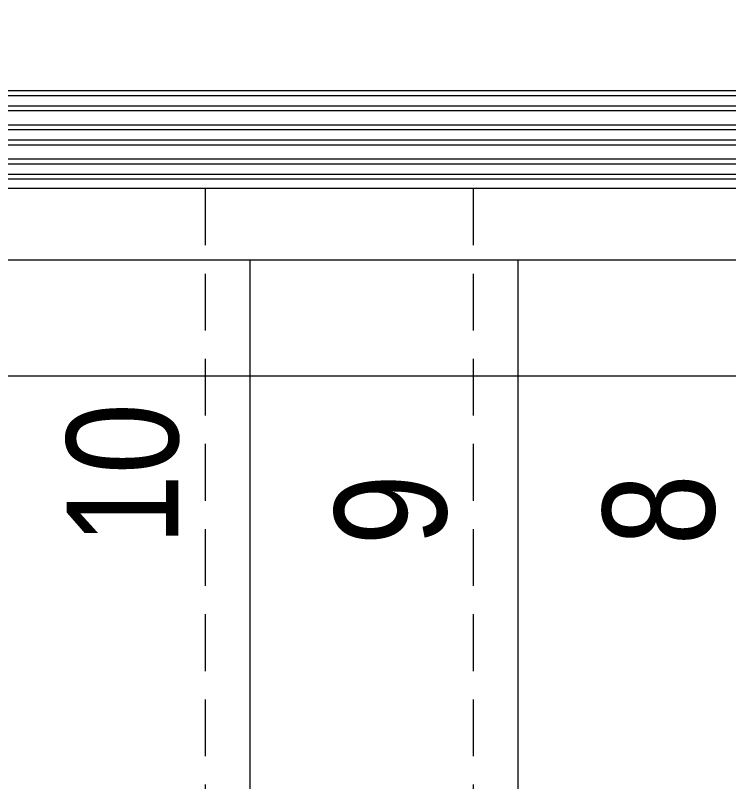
# Model space of a CAD drawing. Header units: centimetres. Extents: x 405464 to 563355, y 50011 to 66875.
# Drawn here: x 517435.4 to 517515.2, y 52273 to 52358.7 of the extents above; entities that cross this region are included whole.
import ezdxf
from ezdxf.enums import TextEntityAlignment as Align

# ---------------------------------------------------------------- set-up
doc = ezdxf.new("R2010")
doc.units = ezdxf.units.CM
doc.linetypes.add('HIDDEN', pattern=[9.525, 6.35, -3.175])
doc.layers.get('0').update_dxf_attribs({"lineweight": 9})
for name, color, linetype, lineweight in [('0-KRCN-MİMARİ-220526', 8, 'Continuous', 9), ('A_Pencere Doğrama-Ex', 140, 'Continuous', 15), ('G_0.09', 254, 'Continuous', 9), ('M00_Mahal_No$0$MH_Alan', 51, 'Continuous', 9), ('MR_Basamak', 111, 'Continuous', 20), ('Y_Hidden_[Gizli]', 9, 'HIDDEN', 9)]:
    doc.layers.add(name, color=color, linetype=linetype, lineweight=lineweight)
doc.layers.add('M00$0$YZ_Notlar', color=7, linetype='Continuous', lineweight=9, true_color=0xe63900)
doc.styles.add('M00$0$Ince_ITL', font='swissci.ttf')
doc.styles.add('M00_Mahal_No$0$Kalin01', font='swissk.ttf')
doc.styles.add('M00_Mahal_No$0$Normal', font='swiss.ttf')
doc.styles.add('MAHAL', font='swissc.ttf')

# ---------------------------------------------------------------- blocks, each defined once
blk = doc.blocks.new('1_etap')
at = {"color": 8}
for points in [[(397.05, 30.409), (699.767, 30.409), (699.767, 30.909), (397.05, 30.909)], [(397.05, 28.709), (699.767, 28.709), (699.767, 29.209), (397.05, 29.209)], [(397.05, 26.594), (699.767, 26.594), (699.767, 27.094), (397.05, 27.094)], [(397.05, 24.894), (699.767, 24.894), (699.767, 25.394), (397.05, 25.394)], [(397.05, 22.779), (699.767, 22.779), (699.767, 23.279), (397.05, 23.279)], [(397.05, 21.079), (699.767, 21.079), (699.767, 21.579), (397.05, 21.579)]]:
    blk.add_lwpolyline(points, close=True, dxfattribs=at)
at = {"layer": 'G_0.09', "color": 8}
blk.add_line((1349.429, -1), (390.54, -1), dxfattribs=at)
at = {"layer": 'MR_Basamak', "color": 8}
for p, q in [((843.365, 12), (52, 12)), ((573.365, 12), (573.365, -133)), ((603.365, 12), (603.365, -133))]:
    blk.add_line(p, q, dxfattribs=at)
at = {"layer": 'Y_Hidden_[Gizli]', "color": 8}
for p, q in [((838.365, 20), (55, 20)), ((568.365, 20), (568.365, -130)), ((598.365, 20), (598.365, -130))]:
    blk.add_line(p, q, dxfattribs=at)
at = {"color": 8, "linetype": 'ByBlock', "lineweight": -2}
for tag, height, style, p in [('MAHALNO', 15.68, 'M00_Mahal_No$0$Kalin01', (-1403.518, 5182.999, -22.72)), ('MAHALADI', 25.088, 'M00_Mahal_No$0$Normal', (-1403.518, 5151.639, -22.72)), ('MAHALNO', 9.8, 'M00_Mahal_No$0$Kalin01', (-1049.836, 5038.219)), ('MAHALADI', 15.68, 'M00_Mahal_No$0$Normal', (-1049.836, 5018.619)), ('MAHALNO', 19.6, 'M00_Mahal_No$0$Kalin01', (585.191, 4515.867)), ('MAHALADI', 31.36, 'M00_Mahal_No$0$Normal', (585.191, 4476.667)), ('MAHALNO', 19.6, 'M00_Mahal_No$0$Kalin01', (543.648, 3917.935)), ('MAHALADI', 31.36, 'M00_Mahal_No$0$Normal', (543.648, 3878.735)), ('MAHALNO', 19.6, 'M00_Mahal_No$0$Kalin01', (175.42, 3438.172)), ('MAHALADI', 31.36, 'M00_Mahal_No$0$Normal', (175.42, 3398.972)), ('MAHALNO', 15.68, 'M00_Mahal_No$0$Kalin01', (662.5, 3278.679)), ('MAHALADI', 25.088, 'M00_Mahal_No$0$Normal', (662.5, 3247.319)), ('MAHALNO', 9.8, 'M00_Mahal_No$0$Kalin01', (928.42, 2524.929)), ('MAHALADI', 15.68, 'M00_Mahal_No$0$Normal', (928.42, 2505.329)), ('MAHALNO', 19.6, 'M00_Mahal_No$0$Kalin01', (683.014, 1295.866)), ('MAHALADI', 31.36, 'M00_Mahal_No$0$Normal', (683.014, 1256.666))]:
    blk.add_attdef(tag, text='', height=height, dxfattribs=dict(at, style=style)).set_placement(p, align=Align.MIDDLE_CENTER)
at = {"layer": 'A_Pencere Doğrama-Ex', "color": 8, "style": 'MAHAL'}
for p in [(163.408, 4608.463), (585.696, 4362.453), (584.071, 3781.103), (404.743, 3207.042), (477.619, 2356.773), (647.127, 1093.283), (160.829, 91.106)]:
    blk.add_attdef('KOT', p, '', height=10, dxfattribs=at)
at = {"layer": 'M00$0$YZ_Notlar', "color": 8, "style": 'M00$0$Ince_ITL'}
for s, p in [('10', (565.365, -19.92)), ('9', (595.365, -19.92)), ('8', (625.365, -19.92))]:
    blk.add_text(s, height=12.5, rotation=90, dxfattribs=at).set_placement(p)
at = {"layer": 'M00_Mahal_No$0$MH_Alan', "color": 8, "style": 'M00_Mahal_No$0$Normal'}
for height, p in [(25.088, (-1403.518, 5114.007, -22.72)), (15.68, (-1049.836, 4995.099)), (31.36, (585.191, 4429.627)), (31.36, (543.648, 3831.695)), (31.36, (175.42, 3351.932)), (25.088, (662.5, 3209.687)), (15.68, (928.42, 2481.809)), (31.36, (683.014, 1209.626))]:
    blk.add_attdef('ALAN', text='', height=height, dxfattribs=at).set_placement(p, align=Align.MIDDLE_CENTER)
blk = doc.blocks.new('A$C9e52caec')
at = {"color": 8}
blk.add_blockref('1_etap', (12530, 57), dxfattribs=at)
at = {"color": 8, "ltscale": 10}
blk.add_lwpolyline([(12564.5, 4737), (13970, 4737), (13970, 77), (12564.5, 77)], close=True, dxfattribs=at)

msp = doc.modelspace()

# ---------------------------------------------------------------- block references
at = {"layer": '0-KRCN-MİMARİ-220526', "rotation": 359.999999999997}
msp.add_blockref('A$C9e52caec', (504358.269, 52262.368, 73.999), dxfattribs=at)

doc.saveas('drawing.dxf')
